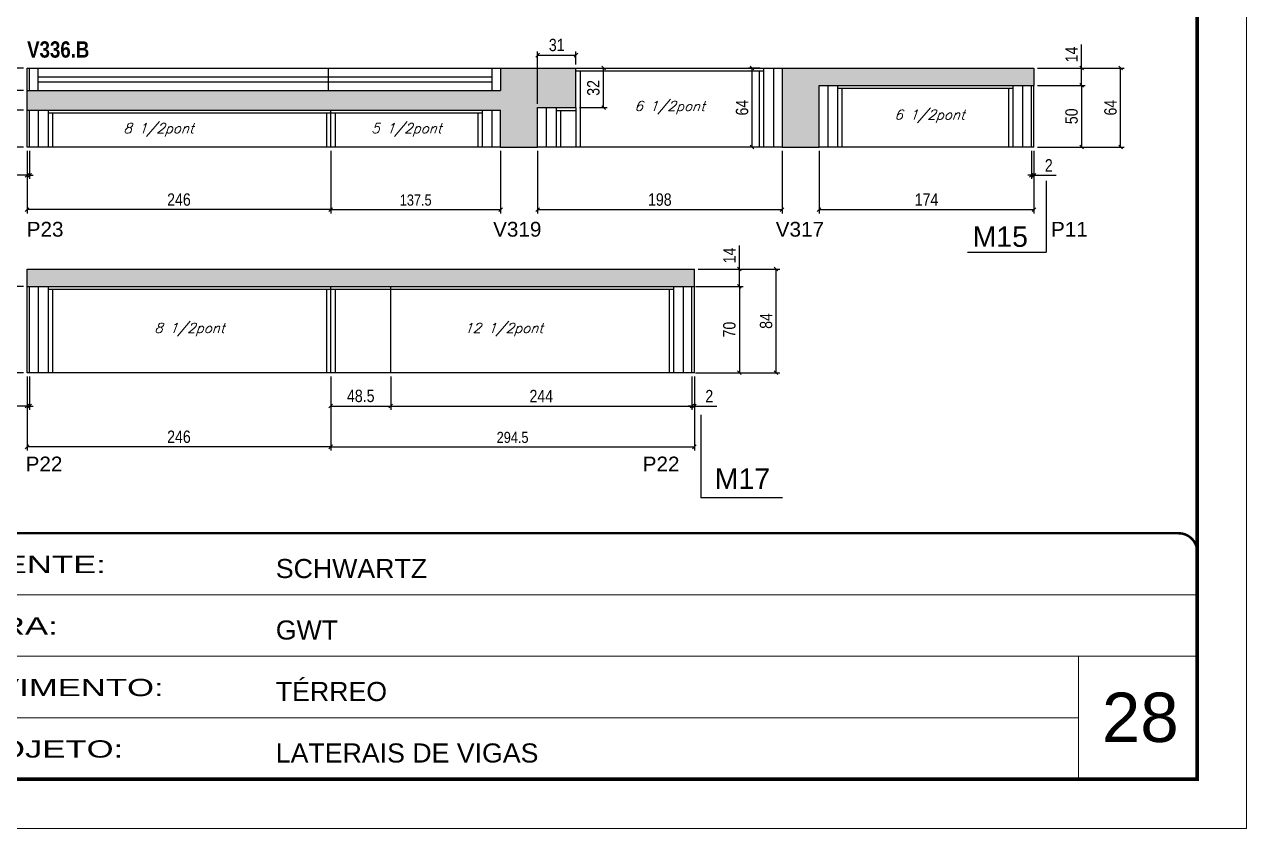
# Model space of a CAD drawing. Extents: x 2603 to 22413, y 1253 to 30260.
# Drawn here: x 18418 to 19408, y 21928 to 22579 of the extents above; entities that cross this region are included whole.
import ezdxf

# ---------------------------------------------------------------- set-up
doc = ezdxf.new("R2010")
doc.units = 0
doc.linetypes.add('CONTINUO', pattern=[0])
doc.linetypes.add('DASHED', pattern=[0.75, 0.5, -0.25])
for name, color, linetype in [('5', 5, 'Continuous'), ('COTA', 241, 'Continuous'), ('NOMENCLATURA', 7, 'Continuous'), ('Painéis', 200, 'Continuous'), ('SARR_2.2x7', 40, 'Continuous'), ('SARR_3.5x7', 81, 'Continuous'), ('texto', 7, 'Continuous')]:
    doc.layers.add(name, color=color, linetype=linetype)
for name, color, linetype, lineweight in [('CARIMBO', 255, 'Continuous', 9), ('Folhas', 255, 'Continuous', 9), ('SARRAFO DE PRESSAO', 251, 'DASHED', 9)]:
    doc.layers.add(name, color=color, linetype=linetype, lineweight=lineweight)
doc.styles.add('ARIAL', font='arial.ttf')
doc.styles.add('COTA TECNICA', font='techl___.ttf', dxfattribs={"height": 10})
doc.styles.add('COTA TECNICA-50', font='techl___.ttf', dxfattribs={"height": 9})
doc.styles.add('Romans', font='romans.shx')
doc.styles.get("Standard").update_dxf_attribs({"font": 'arial.ttf'})
doc.styles.add('TECNICA', font='techb___.ttf', dxfattribs={"height": 10})
doc.styles.add('Tecnologia', font='')
doc.styles.get('Tecnologia').set_extended_font_data('Forgotten Futurist')
doc.dimstyles.new('COTA PAINEL-50', dxfattribs={"dimtxt": 9, "dimasz": 3, "dimexe": 3, "dimexo": 3, "dimgap": 3, "dimtad": 1, "dimdec": 1, "dimzin": 12, "dimdsep": 46, "dimtxsty": 'COTA TECNICA-50', "dimblk1": 'OBLIQUE', "dimblk2": 'OBLIQUE', "dimsah": 1, "dimcen": 0.9, "dimclrd": 4, "dimclre": 4, "dimclrt": 240, "dimadec": 1, "dimazin": 3, "dimtfac": 1, "dimtdec": 1, "dimtmove": 0, "dimatfit": 3, "dimfxl": 1, "dimtolj": 1, "dimtzin": 12, "dimarcsym": 0})
doc.dimstyles.new('PAINEL', dxfattribs={"dimtxt": 10, "dimasz": 3, "dimexe": 3, "dimexo": 3, "dimgap": 3, "dimtad": 1, "dimdec": 1, "dimzin": 12, "dimdsep": 46, "dimtxsty": 'COTA TECNICA', "dimblk1": 'OBLIQUE', "dimblk2": 'OBLIQUE', "dimsah": 1, "dimcen": 0.9, "dimclrd": 4, "dimclre": 4, "dimclrt": 240, "dimadec": 1, "dimazin": 3, "dimtfac": 1, "dimtdec": 1, "dimtmove": 0, "dimatfit": 3, "dimfxl": 1, "dimtolj": 1, "dimtzin": 12, "dimarcsym": 0})
pattern_1 = [(50, (-115866.6203, -5350.1017), (5.46554007, -0.47817257), [0.5715, -6.2865]), (355, (-115866.62, -5350.1017), (-1.05730264, 5.73170536), [0.4572, -5.02921753]), (100.4514447, (-115866.165, -5350.1415), (4.40823741, 5.25353256), [0.48570026, -5.34270734]), (46.1842, (-115866.62, -5348.578), (8.13237123, -1.26126984), [0.85725, -9.42975]), (96.6355576, (-115865.9426, -5348.683), (7.122124, 7.42278374), [0.7285507, -8.01406824]), (351.184151, (-115866.62, -5348.578), (7.122124, 7.42278374), [0.685799, -7.54379196]), (21, (-115865.8583, -5348.9587), (4.54843174, -3.06795595), [0.5715, -6.2865]), (326, (-115865.858, -5348.9587), (1.85406085, 5.52563898), [0.4572, -5.0292]), (71.451445, (-115865.479, -5349.2143), (6.40249258, 2.45768307), [0.48570026, -5.34269813]), (37.5, (-115866.6203, -5350.1017), (0.092658098, 2.536651166), [0, -4.96824, 0, -5.1054, 0, -5.04825]), (7.5, (-115866.6203, -5350.1017), (2.004589875, 3.005417245), [0, -2.91084, 0, -4.85394, 0, -1.92405]), (327.5, (-115868.3195, -5350.1017), (4.067717855, -0.17186232), [0, -1.905, 0, -5.9436, 0, -7.8867]), (317.5, (-115869.0815, -5350.1017), (4.44387544, 0.76279473), [0, -2.4765, 0, -3.94716, 0, -5.6007])]

# ---------------------------------------------------------------- blocks, each defined once
blk = doc.blocks.new('9999999999')
at = {"color": 30, "linetype": 'CONTINUO'}
for p, q in [((98564.56, 34379.64), (99583.98, 34379.64)), ((98564.56, 34329.83), (99487.98, 34329.83)), ((99583.98, 34329.83), (99487.98, 34329.83)), ((99487.98, 34329.83), (99487.98, 34230.21)), ((98564.56, 34280.02), (99487.98, 34280.02))]:
    blk.add_line(p, q, dxfattribs=at)
at = {"color": 30, "linetype": 'CONTINUO', "const_width": 2}
blk.add_lwpolyline([(99583.98, 34230.21), (99583.98, 34414.45, 0.414214), (99568.98, 34429.45), (98228.98, 34429.45, 0.414214), (98213.98, 34414.45), (98213.98, 34245.21, 0.414214), (98228.98, 34230.21), (99583.98, 34230.21)], format="xyb", dxfattribs=at)
at = {"layer": 'Folhas'}
blk.add_lwpolyline([(98138.98, 34190.21), (99623.98, 34190.21), (99623.98, 35240.21), (98138.98, 35240.21)], close=True, dxfattribs=at)
at = {"layer": 'Folhas', "color": 30, "const_width": 3}
blk.add_lwpolyline([(98213.98, 34230.21), (99583.98, 34230.21), (99583.98, 35200.21), (98213.98, 35200.21)], close=True, dxfattribs=at)
at = {"color": 7, "linetype": 'Continuous', "ltscale": 5, "style": 'ARIAL'}
for s, height, p in [('SCHWARTZ', 15.483, (98837.68, 34393.13)), ('GWT', 15.483, (98837.68, 34343.32)), ('TÉRREO', 15.483, (98837.68, 34293.51)), ('LATERAIS DE VIGAS', 15.4829, (98837.68, 34243.7))]:
    blk.add_text(s, height=height, dxfattribs=at).set_placement(p)
at = {"layer": 'Folhas', "color": 7, "style": 'Tecnologia', "width": 1.5}
for s, p in [('CLIENTE:', (98573.65, 34397.17)), ('OBRA:', (98573.65, 34347.31)), ('PAVIMENTO:', (98573.65, 34297.5)), ('PROJETO:', (98573.65, 34247.69))]:
    blk.add_text(s, height=14, dxfattribs=at).set_placement(p)
blk = doc.blocks.new('_Oblique')
at = {"color": 0, "linetype": 'ByBlock', "lineweight": -2}
blk.add_line((-0.5, -0.5), (0.5, 0.5), dxfattribs=at)
blk = doc.blocks.new('*D94')
at = {"layer": 'COTA', "color": 4, "linetype": 'ByBlock', "lineweight": -2, "transparency": 16777216}
for p, q in [((18666.13, 22476.8), (18666.13, 22426.17)), ((18803.63, 22476.8), (18803.63, 22426.17)), ((18666.13, 22429.17), (18803.63, 22429.17))]:
    blk.add_line(p, q, dxfattribs=at)
at = {"layer": 'Defpoints', "color": 0, "linetype": 'ByBlock', "transparency": 16777216}
for p in [(18666.13, 22479.8), (18803.63, 22479.8), (18803.63, 22429.17)]:
    blk.add_point(p, dxfattribs=at)
at = {"layer": 'COTA', "color": 4, "linetype": 'ByBlock', "lineweight": -2, "transparency": 16777216, "xscale": 3, "yscale": 3, "zscale": 3, "rotation": 180}
blk.add_blockref('_Oblique', (18666.13, 22429.17), dxfattribs=at)
at = {"layer": 'COTA', "color": 4, "linetype": 'ByBlock', "lineweight": -2, "transparency": 16777216, "xscale": 3, "yscale": 3, "zscale": 3}
blk.add_blockref('_Oblique', (18803.63, 22429.17), dxfattribs=at)
at = {"layer": 'COTA', "color": 240, "linetype": 'ByBlock', "transparency": 16777216, "insert": (18734.88, 22436.87), "char_height": 9, "attachment_point": 5, "style": 'COTA TECNICA-50'}
blk.add_mtext('\\A1;137.5', dxfattribs=at)
blk = doc.blocks.new('*D850')
at = {"layer": 'COTA', "color": 4, "linetype": 'ByBlock', "lineweight": -2, "transparency": 16777216}
for p, q in [((18420.13, 22476.8), (18420.13, 22426.17)), ((18666.13, 22476.8), (18666.13, 22426.17)), ((18666.13, 22429.17), (18420.13, 22429.17))]:
    blk.add_line(p, q, dxfattribs=at)
at = {"layer": 'Defpoints', "color": 0, "linetype": 'ByBlock', "transparency": 16777216}
for p in [(18420.13, 22479.8), (18666.13, 22479.8), (18420.13, 22429.17)]:
    blk.add_point(p, dxfattribs=at)
at = {"layer": 'COTA', "color": 4, "linetype": 'ByBlock', "lineweight": -2, "transparency": 16777216, "xscale": 3, "yscale": 3, "zscale": 3, "rotation": 180}
blk.add_blockref('_Oblique', (18420.13, 22429.17), dxfattribs=at)
at = {"layer": 'COTA', "color": 4, "linetype": 'ByBlock', "lineweight": -2, "transparency": 16777216, "xscale": 3, "yscale": 3, "zscale": 3}
blk.add_blockref('_Oblique', (18666.13, 22429.17), dxfattribs=at)
at = {"layer": 'COTA', "color": 240, "linetype": 'ByBlock', "transparency": 16777216, "insert": (18543.13, 22437.28), "char_height": 10, "attachment_point": 5, "style": 'COTA TECNICA'}
blk.add_mtext('\\A1;246', dxfattribs=at)
blk = doc.blocks.new('*D851')
at = {"layer": 'COTA', "color": 4, "linetype": 'ByBlock', "lineweight": -2, "transparency": 16777216}
for p, q in [((18417.13, 22509.8), (18397.87, 22509.8)), ((18400.87, 22479.8), (18400.87, 22509.8)), ((18417.13, 22479.8), (18397.87, 22479.8))]:
    blk.add_line(p, q, dxfattribs=at)
at = {"layer": 'Defpoints', "color": 0, "linetype": 'ByBlock', "transparency": 16777216}
for p in [(18400.87, 22509.8), (18420.13, 22509.8), (18420.13, 22479.8)]:
    blk.add_point(p, dxfattribs=at)
at = {"layer": 'COTA', "color": 4, "linetype": 'ByBlock', "lineweight": -2, "transparency": 16777216, "xscale": 3, "yscale": 3, "zscale": 3}
for p, rotation in [((18400.87, 22509.8), 90), ((18400.87, 22479.8), 270)]:
    blk.add_blockref('_Oblique', p, dxfattribs=dict(at, rotation=rotation))
at = {"layer": 'COTA', "color": 240, "linetype": 'ByBlock', "transparency": 16777216, "insert": (18392.65, 22494.8), "char_height": 10, "attachment_point": 5, "rotation": 90, "style": 'COTA TECNICA'}
blk.add_mtext('\\A1;30', dxfattribs=at)
blk = doc.blocks.new('*D821')
at = {"layer": 'COTA', "color": 4, "linetype": 'ByBlock', "lineweight": -2, "transparency": 16777216}
for p, q in [((18833.63, 22476.8), (18833.63, 22426.17)), ((19031.63, 22476.8), (19031.63, 22426.17)), ((18833.63, 22429.17), (19031.63, 22429.17))]:
    blk.add_line(p, q, dxfattribs=at)
at = {"layer": 'Defpoints', "color": 0, "linetype": 'ByBlock', "transparency": 16777216}
for p in [(18833.63, 22479.8), (19031.63, 22479.8), (19031.63, 22429.17)]:
    blk.add_point(p, dxfattribs=at)
at = {"layer": 'COTA', "color": 4, "linetype": 'ByBlock', "lineweight": -2, "transparency": 16777216, "xscale": 3, "yscale": 3, "zscale": 3, "rotation": 180}
blk.add_blockref('_Oblique', (18833.63, 22429.17), dxfattribs=at)
at = {"layer": 'COTA', "color": 4, "linetype": 'ByBlock', "lineweight": -2, "transparency": 16777216, "xscale": 3, "yscale": 3, "zscale": 3}
blk.add_blockref('_Oblique', (19031.63, 22429.17), dxfattribs=at)
at = {"layer": 'COTA', "color": 240, "linetype": 'ByBlock', "transparency": 16777216, "insert": (18932.63, 22437.28), "char_height": 10, "attachment_point": 5, "style": 'COTA TECNICA'}
blk.add_mtext('\\A1;198', dxfattribs=at)
blk = doc.blocks.new('*D822')
at = {"layer": 'COTA', "color": 4, "linetype": 'ByBlock', "lineweight": -2, "transparency": 16777216}
for p, q in [((18833.63, 22514.8), (18833.63, 22557.3)), ((18833.63, 22554.3), (18864.63, 22554.3)), ((18864.63, 22546.8), (18864.63, 22557.3))]:
    blk.add_line(p, q, dxfattribs=at)
at = {"layer": 'Defpoints', "color": 0, "linetype": 'ByBlock', "transparency": 16777216}
for p in [(18864.63, 22554.3), (18864.63, 22543.8), (18833.63, 22511.8)]:
    blk.add_point(p, dxfattribs=at)
at = {"layer": 'COTA', "color": 4, "linetype": 'ByBlock', "lineweight": -2, "transparency": 16777216, "xscale": 3, "yscale": 3, "zscale": 3, "rotation": 180}
blk.add_blockref('_Oblique', (18833.63, 22554.3), dxfattribs=at)
at = {"layer": 'COTA', "color": 4, "linetype": 'ByBlock', "lineweight": -2, "transparency": 16777216, "xscale": 3, "yscale": 3, "zscale": 3}
blk.add_blockref('_Oblique', (18864.63, 22554.3), dxfattribs=at)
at = {"layer": 'COTA', "color": 240, "linetype": 'ByBlock', "transparency": 16777216, "insert": (18849.13, 22562.52), "char_height": 10, "attachment_point": 5, "style": 'COTA TECNICA'}
blk.add_mtext('\\A1;31', dxfattribs=at)
blk = doc.blocks.new('*D823')
at = {"layer": 'COTA', "color": 4, "linetype": 'ByBlock', "lineweight": -2, "transparency": 16777216}
for p, q in [((18867.63, 22543.8), (18890.03, 22543.8)), ((18887.03, 22511.8), (18887.03, 22543.8)), ((18867.63, 22511.8), (18890.03, 22511.8))]:
    blk.add_line(p, q, dxfattribs=at)
at = {"layer": 'Defpoints', "color": 0, "linetype": 'ByBlock', "transparency": 16777216}
for p in [(18864.63, 22543.8), (18887.03, 22543.8), (18864.63, 22511.8)]:
    blk.add_point(p, dxfattribs=at)
at = {"layer": 'COTA', "color": 4, "linetype": 'ByBlock', "lineweight": -2, "transparency": 16777216, "xscale": 3, "yscale": 3, "zscale": 3}
for p, rotation in [((18887.03, 22543.8), 90), ((18887.03, 22511.8), 270)]:
    blk.add_blockref('_Oblique', p, dxfattribs=dict(at, rotation=rotation))
at = {"layer": 'COTA', "color": 240, "linetype": 'ByBlock', "transparency": 16777216, "insert": (18878.81, 22527.8), "char_height": 10, "attachment_point": 5, "rotation": 90, "style": 'COTA TECNICA'}
blk.add_mtext('\\A1;32', dxfattribs=at)
blk = doc.blocks.new('*D824')
at = {"layer": 'COTA', "color": 4, "linetype": 'ByBlock', "lineweight": -2, "transparency": 16777216}
for p, q in [((18417.13, 22525.8), (18397.87, 22525.8)), ((18400.87, 22509.8), (18400.87, 22525.8)), ((18417.13, 22509.8), (18397.87, 22509.8))]:
    blk.add_line(p, q, dxfattribs=at)
at = {"layer": 'Defpoints', "color": 0, "linetype": 'ByBlock', "transparency": 16777216}
for p in [(18400.87, 22525.8), (18420.13, 22525.8), (18420.13, 22509.8)]:
    blk.add_point(p, dxfattribs=at)
at = {"layer": 'COTA', "color": 4, "linetype": 'ByBlock', "lineweight": -2, "transparency": 16777216, "xscale": 3, "yscale": 3, "zscale": 3}
for p, rotation in [((18400.87, 22525.8), 90), ((18400.87, 22509.8), 270)]:
    blk.add_blockref('_Oblique', p, dxfattribs=dict(at, rotation=rotation))
at = {"layer": 'COTA', "color": 240, "linetype": 'ByBlock', "transparency": 16777216, "insert": (18392.77, 22517.8), "char_height": 10, "attachment_point": 5, "rotation": 90, "style": 'COTA TECNICA'}
blk.add_mtext('\\A1;16', dxfattribs=at)
blk = doc.blocks.new('*D825')
at = {"layer": 'COTA', "color": 4, "linetype": 'ByBlock', "lineweight": -2, "transparency": 16777216}
for p, q in [((18417.13, 22543.8), (18397.87, 22543.8)), ((18400.87, 22525.8), (18400.87, 22543.8)), ((18417.13, 22525.8), (18397.87, 22525.8))]:
    blk.add_line(p, q, dxfattribs=at)
at = {"layer": 'Defpoints', "color": 0, "linetype": 'ByBlock', "transparency": 16777216}
for p in [(18400.87, 22543.8), (18420.13, 22543.8), (18420.13, 22525.8)]:
    blk.add_point(p, dxfattribs=at)
at = {"layer": 'COTA', "color": 4, "linetype": 'ByBlock', "lineweight": -2, "transparency": 16777216, "xscale": 3, "yscale": 3, "zscale": 3}
for p, rotation in [((18400.87, 22543.8), 90), ((18400.87, 22525.8), 270)]:
    blk.add_blockref('_Oblique', p, dxfattribs=dict(at, rotation=rotation))
at = {"layer": 'COTA', "color": 240, "linetype": 'ByBlock', "transparency": 16777216, "insert": (18392.77, 22534.8), "char_height": 10, "attachment_point": 5, "rotation": 90, "style": 'COTA TECNICA'}
blk.add_mtext('\\A1;18', dxfattribs=at)
blk = doc.blocks.new('*D826')
at = {"layer": 'COTA', "color": 4, "linetype": 'ByBlock', "lineweight": -2, "transparency": 16777216}
for p, q in [((18417.13, 22543.8), (18374.89, 22543.8)), ((18377.89, 22479.8), (18377.89, 22543.8)), ((18417.13, 22479.8), (18374.89, 22479.8))]:
    blk.add_line(p, q, dxfattribs=at)
at = {"layer": 'Defpoints', "color": 0, "linetype": 'ByBlock', "transparency": 16777216}
for p in [(18377.89, 22543.8), (18420.13, 22543.8), (18420.13, 22479.8)]:
    blk.add_point(p, dxfattribs=at)
at = {"layer": 'COTA', "color": 4, "linetype": 'ByBlock', "lineweight": -2, "transparency": 16777216, "xscale": 3, "yscale": 3, "zscale": 3}
for p, rotation in [((18377.89, 22543.8), 90), ((18377.89, 22479.8), 270)]:
    blk.add_blockref('_Oblique', p, dxfattribs=dict(at, rotation=rotation))
at = {"layer": 'COTA', "color": 240, "linetype": 'ByBlock', "transparency": 16777216, "insert": (18369.79, 22511.8), "char_height": 10, "attachment_point": 5, "rotation": 90, "style": 'COTA TECNICA'}
blk.add_mtext('\\A1;64', dxfattribs=at)
blk = doc.blocks.new('*D827')
at = {"layer": 'COTA', "color": 4, "linetype": 'ByBlock', "lineweight": -2, "transparency": 16777216}
for p, q in [((19061.63, 22476.8), (19061.63, 22426.17)), ((19235.63, 22476.8), (19235.63, 22426.17)), ((19061.63, 22429.17), (19235.63, 22429.17))]:
    blk.add_line(p, q, dxfattribs=at)
at = {"layer": 'Defpoints', "color": 0, "linetype": 'ByBlock', "transparency": 16777216}
for p in [(19061.63, 22479.8), (19235.63, 22479.8), (19235.63, 22429.17)]:
    blk.add_point(p, dxfattribs=at)
at = {"layer": 'COTA', "color": 4, "linetype": 'ByBlock', "lineweight": -2, "transparency": 16777216, "xscale": 3, "yscale": 3, "zscale": 3, "rotation": 180}
blk.add_blockref('_Oblique', (19061.63, 22429.17), dxfattribs=at)
at = {"layer": 'COTA', "color": 4, "linetype": 'ByBlock', "lineweight": -2, "transparency": 16777216, "xscale": 3, "yscale": 3, "zscale": 3}
blk.add_blockref('_Oblique', (19235.63, 22429.17), dxfattribs=at)
at = {"layer": 'COTA', "color": 240, "linetype": 'ByBlock', "transparency": 16777216, "insert": (19148.63, 22437.25), "char_height": 10, "attachment_point": 5, "style": 'COTA TECNICA'}
blk.add_mtext('\\A1;174', dxfattribs=at)
blk = doc.blocks.new('*D828')
at = {"layer": 'COTA', "color": 4, "linetype": 'ByBlock', "lineweight": -2, "transparency": 16777216}
for p, q in [((19233.63, 22476.8), (19233.63, 22454.04)), ((19235.63, 22476.8), (19235.63, 22454.04)), ((19233.63, 22457.04), (19230.63, 22457.04)), ((19233.63, 22457.04), (19235.63, 22457.04)), ((19235.63, 22457.04), (19253.74, 22457.04))]:
    blk.add_line(p, q, dxfattribs=at)
at = {"layer": 'Defpoints', "color": 0, "linetype": 'ByBlock', "transparency": 16777216}
for p in [(19233.63, 22479.8), (19235.63, 22479.8), (19235.63, 22457.04)]:
    blk.add_point(p, dxfattribs=at)
at = {"layer": 'COTA', "color": 4, "linetype": 'ByBlock', "lineweight": -2, "transparency": 16777216, "xscale": 3, "yscale": 3, "zscale": 3}
blk.add_blockref('_Oblique', (19233.63, 22457.04), dxfattribs=at)
at = {"layer": 'COTA', "color": 4, "linetype": 'ByBlock', "lineweight": -2, "transparency": 16777216, "xscale": 3, "yscale": 3, "zscale": 3, "rotation": 180}
blk.add_blockref('_Oblique', (19235.63, 22457.04), dxfattribs=at)
at = {"layer": 'COTA', "color": 240, "linetype": 'ByBlock', "transparency": 16777216, "insert": (19247.69, 22465.04), "char_height": 10, "attachment_point": 5, "style": 'COTA TECNICA'}
blk.add_mtext('\\A1;2', dxfattribs=at)
blk = doc.blocks.new('*D829')
at = {"layer": 'COTA', "color": 4, "linetype": 'ByBlock', "lineweight": -2, "transparency": 16777216}
for p, q in [((19238.63, 22529.8), (19277.27, 22529.8)), ((19274.27, 22529.8), (19274.27, 22479.8)), ((19238.63, 22479.8), (19277.27, 22479.8))]:
    blk.add_line(p, q, dxfattribs=at)
at = {"layer": 'Defpoints', "color": 0, "linetype": 'ByBlock', "transparency": 16777216}
for p in [(19235.63, 22529.8), (19235.63, 22479.8), (19274.27, 22479.8)]:
    blk.add_point(p, dxfattribs=at)
at = {"layer": 'COTA', "color": 4, "linetype": 'ByBlock', "lineweight": -2, "transparency": 16777216, "xscale": 3, "yscale": 3, "zscale": 3}
for p, rotation in [((19274.27, 22529.8), 90), ((19274.27, 22479.8), 270)]:
    blk.add_blockref('_Oblique', p, dxfattribs=dict(at, rotation=rotation))
at = {"layer": 'COTA', "color": 240, "linetype": 'ByBlock', "transparency": 16777216, "insert": (19266.16, 22504.8), "char_height": 10, "attachment_point": 5, "rotation": 90, "style": 'COTA TECNICA'}
blk.add_mtext('\\A1;50', dxfattribs=at)
blk = doc.blocks.new('*D830')
at = {"layer": 'COTA', "color": 4, "linetype": 'ByBlock', "lineweight": -2, "transparency": 16777216}
for p, q in [((19274.27, 22543.8), (19274.27, 22562.92)), ((19238.63, 22543.8), (19277.27, 22543.8)), ((19274.27, 22529.8), (19274.27, 22543.8)), ((19238.63, 22529.8), (19277.27, 22529.8))]:
    blk.add_line(p, q, dxfattribs=at)
at = {"layer": 'Defpoints', "color": 0, "linetype": 'ByBlock', "transparency": 16777216}
for p in [(19235.63, 22543.8), (19274.27, 22543.8), (19235.63, 22529.8)]:
    blk.add_point(p, dxfattribs=at)
at = {"layer": 'COTA', "color": 4, "linetype": 'ByBlock', "lineweight": -2, "transparency": 16777216, "xscale": 3, "yscale": 3, "zscale": 3}
for p, rotation in [((19274.27, 22543.8), 90), ((19274.27, 22529.8), 270)]:
    blk.add_blockref('_Oblique', p, dxfattribs=dict(at, rotation=rotation))
at = {"layer": 'COTA', "color": 240, "linetype": 'ByBlock', "transparency": 16777216, "insert": (19266.19, 22554.86), "char_height": 10, "attachment_point": 5, "rotation": 90, "style": 'COTA TECNICA'}
blk.add_mtext('\\A1;14', dxfattribs=at)
blk = doc.blocks.new('*D831')
at = {"layer": 'COTA', "color": 4, "linetype": 'ByBlock', "lineweight": -2, "transparency": 16777216}
for p, q in [((19238.63, 22543.8), (19308.8, 22543.8)), ((19305.8, 22479.8), (19305.8, 22543.8)), ((19238.63, 22479.8), (19308.8, 22479.8))]:
    blk.add_line(p, q, dxfattribs=at)
at = {"layer": 'Defpoints', "color": 0, "linetype": 'ByBlock', "transparency": 16777216}
for p in [(19235.63, 22543.8), (19305.8, 22543.8), (19235.63, 22479.8)]:
    blk.add_point(p, dxfattribs=at)
at = {"layer": 'COTA', "color": 4, "linetype": 'ByBlock', "lineweight": -2, "transparency": 16777216, "xscale": 3, "yscale": 3, "zscale": 3}
for p, rotation in [((19305.8, 22543.8), 90), ((19305.8, 22479.8), 270)]:
    blk.add_blockref('_Oblique', p, dxfattribs=dict(at, rotation=rotation))
at = {"layer": 'COTA', "color": 240, "linetype": 'ByBlock', "transparency": 16777216, "insert": (19297.7, 22511.8), "char_height": 10, "attachment_point": 5, "rotation": 90, "style": 'COTA TECNICA'}
blk.add_mtext('\\A1;64', dxfattribs=at)
blk = doc.blocks.new('*D832')
at = {"layer": 'COTA', "color": 4, "linetype": 'ByBlock', "lineweight": -2, "transparency": 16777216}
for p, q in [((19013.63, 22543.8), (19004.4, 22543.8)), ((19007.4, 22479.8), (19007.4, 22543.8)), ((19013.63, 22479.8), (19004.4, 22479.8))]:
    blk.add_line(p, q, dxfattribs=at)
at = {"layer": 'Defpoints', "color": 0, "linetype": 'ByBlock', "transparency": 16777216}
for p in [(19007.4, 22543.8), (19016.63, 22543.8), (19016.63, 22479.8)]:
    blk.add_point(p, dxfattribs=at)
at = {"layer": 'COTA', "color": 4, "linetype": 'ByBlock', "lineweight": -2, "transparency": 16777216, "xscale": 3, "yscale": 3, "zscale": 3}
for p, rotation in [((19007.4, 22543.8), 90), ((19007.4, 22479.8), 270)]:
    blk.add_blockref('_Oblique', p, dxfattribs=dict(at, rotation=rotation))
at = {"layer": 'COTA', "color": 240, "linetype": 'ByBlock', "transparency": 16777216, "insert": (18999.29, 22511.8), "char_height": 10, "attachment_point": 5, "rotation": 90, "style": 'COTA TECNICA'}
blk.add_mtext('\\A1;64', dxfattribs=at)
blk = doc.blocks.new('*D91')
at = {"layer": 'COTA', "color": 4, "linetype": 'ByBlock', "lineweight": -2, "transparency": 16777216}
for p, q in [((18666.13, 22293.98), (18666.13, 22233.98)), ((18960.63, 22293.98), (18960.63, 22233.98)), ((18666.13, 22236.98), (18960.63, 22236.98))]:
    blk.add_line(p, q, dxfattribs=at)
at = {"layer": 'Defpoints', "color": 0, "linetype": 'ByBlock', "transparency": 16777216}
for p in [(18666.13, 22296.98), (18960.63, 22296.98), (18960.63, 22236.98)]:
    blk.add_point(p, dxfattribs=at)
at = {"layer": 'COTA', "color": 4, "linetype": 'ByBlock', "lineweight": -2, "transparency": 16777216, "xscale": 3, "yscale": 3, "zscale": 3, "rotation": 180}
blk.add_blockref('_Oblique', (18666.13, 22236.98), dxfattribs=at)
at = {"layer": 'COTA', "color": 4, "linetype": 'ByBlock', "lineweight": -2, "transparency": 16777216, "xscale": 3, "yscale": 3, "zscale": 3}
blk.add_blockref('_Oblique', (18960.63, 22236.98), dxfattribs=at)
at = {"layer": 'COTA', "color": 240, "linetype": 'ByBlock', "transparency": 16777216, "insert": (18813.38, 22244.6), "char_height": 9, "attachment_point": 5, "style": 'COTA TECNICA-50'}
blk.add_mtext('\\A1;294.5', dxfattribs=at)
blk = doc.blocks.new('*D833')
at = {"layer": 'COTA', "color": 4, "linetype": 'ByBlock', "lineweight": -2, "transparency": 16777216}
for p, q in [((18420.13, 22293.98), (18420.13, 22233.98)), ((18666.13, 22293.98), (18666.13, 22233.98)), ((18666.13, 22236.98), (18420.13, 22236.98))]:
    blk.add_line(p, q, dxfattribs=at)
at = {"layer": 'Defpoints', "color": 0, "linetype": 'ByBlock', "transparency": 16777216}
for p in [(18420.13, 22296.98), (18666.13, 22296.98), (18420.13, 22236.98)]:
    blk.add_point(p, dxfattribs=at)
at = {"layer": 'COTA', "color": 4, "linetype": 'ByBlock', "lineweight": -2, "transparency": 16777216, "xscale": 3, "yscale": 3, "zscale": 3, "rotation": 180}
blk.add_blockref('_Oblique', (18420.13, 22236.98), dxfattribs=at)
at = {"layer": 'COTA', "color": 4, "linetype": 'ByBlock', "lineweight": -2, "transparency": 16777216, "xscale": 3, "yscale": 3, "zscale": 3}
blk.add_blockref('_Oblique', (18666.13, 22236.98), dxfattribs=at)
at = {"layer": 'COTA', "color": 240, "linetype": 'ByBlock', "transparency": 16777216, "insert": (18543.13, 22245.08), "char_height": 10, "attachment_point": 5, "style": 'COTA TECNICA'}
blk.add_mtext('\\A1;246', dxfattribs=at)
blk = doc.blocks.new('*D834')
at = {"layer": 'COTA', "color": 4, "linetype": 'ByBlock', "lineweight": -2, "transparency": 16777216}
for p, q in [((18666.13, 22293.98), (18666.13, 22267.06)), ((18714.63, 22293.98), (18714.63, 22267.06)), ((18666.13, 22270.06), (18714.63, 22270.06))]:
    blk.add_line(p, q, dxfattribs=at)
at = {"layer": 'Defpoints', "color": 0, "linetype": 'ByBlock', "transparency": 16777216}
for p in [(18666.13, 22296.98), (18714.63, 22296.98), (18714.63, 22270.06)]:
    blk.add_point(p, dxfattribs=at)
at = {"layer": 'COTA', "color": 4, "linetype": 'ByBlock', "lineweight": -2, "transparency": 16777216, "xscale": 3, "yscale": 3, "zscale": 3, "rotation": 180}
blk.add_blockref('_Oblique', (18666.13, 22270.06), dxfattribs=at)
at = {"layer": 'COTA', "color": 4, "linetype": 'ByBlock', "lineweight": -2, "transparency": 16777216, "xscale": 3, "yscale": 3, "zscale": 3}
blk.add_blockref('_Oblique', (18714.63, 22270.06), dxfattribs=at)
at = {"layer": 'COTA', "color": 240, "linetype": 'ByBlock', "transparency": 16777216, "insert": (18690.38, 22278.19), "char_height": 10, "attachment_point": 5, "style": 'COTA TECNICA'}
blk.add_mtext('\\A1;48.5', dxfattribs=at)
blk = doc.blocks.new('*D835')
at = {"layer": 'COTA', "color": 4, "linetype": 'ByBlock', "lineweight": -2, "transparency": 16777216}
for p, q in [((18714.63, 22293.98), (18714.63, 22267.06)), ((18958.63, 22293.98), (18958.63, 22267.06)), ((18714.63, 22270.06), (18958.63, 22270.06))]:
    blk.add_line(p, q, dxfattribs=at)
at = {"layer": 'Defpoints', "color": 0, "linetype": 'ByBlock', "transparency": 16777216}
for p in [(18714.63, 22296.98), (18958.63, 22296.98), (18958.63, 22270.06)]:
    blk.add_point(p, dxfattribs=at)
at = {"layer": 'COTA', "color": 4, "linetype": 'ByBlock', "lineweight": -2, "transparency": 16777216, "xscale": 3, "yscale": 3, "zscale": 3, "rotation": 180}
blk.add_blockref('_Oblique', (18714.63, 22270.06), dxfattribs=at)
at = {"layer": 'COTA', "color": 4, "linetype": 'ByBlock', "lineweight": -2, "transparency": 16777216, "xscale": 3, "yscale": 3, "zscale": 3}
blk.add_blockref('_Oblique', (18958.63, 22270.06), dxfattribs=at)
at = {"layer": 'COTA', "color": 240, "linetype": 'ByBlock', "transparency": 16777216, "insert": (18836.63, 22278.13), "char_height": 10, "attachment_point": 5, "style": 'COTA TECNICA'}
blk.add_mtext('\\A1;244', dxfattribs=at)
blk = doc.blocks.new('*D836')
at = {"layer": 'COTA', "color": 4, "linetype": 'ByBlock', "lineweight": -2, "transparency": 16777216}
for p, q in [((18420.13, 22293.98), (18420.13, 22267.06)), ((18422.13, 22293.98), (18422.13, 22267.06)), ((18420.13, 22270.06), (18402.02, 22270.06)), ((18422.13, 22270.06), (18420.13, 22270.06)), ((18422.13, 22270.06), (18425.13, 22270.06))]:
    blk.add_line(p, q, dxfattribs=at)
at = {"layer": 'Defpoints', "color": 0, "linetype": 'ByBlock', "transparency": 16777216}
for p in [(18420.13, 22296.98), (18422.13, 22296.98), (18420.13, 22270.06)]:
    blk.add_point(p, dxfattribs=at)
at = {"layer": 'COTA', "color": 4, "linetype": 'ByBlock', "lineweight": -2, "transparency": 16777216, "xscale": 3, "yscale": 3, "zscale": 3}
blk.add_blockref('_Oblique', (18420.13, 22270.06), dxfattribs=at)
at = {"layer": 'COTA', "color": 4, "linetype": 'ByBlock', "lineweight": -2, "transparency": 16777216, "xscale": 3, "yscale": 3, "zscale": 3, "rotation": 180}
blk.add_blockref('_Oblique', (18422.13, 22270.06), dxfattribs=at)
at = {"layer": 'COTA', "color": 240, "linetype": 'ByBlock', "transparency": 16777216, "insert": (18408.07, 22278.06), "char_height": 10, "attachment_point": 5, "style": 'COTA TECNICA'}
blk.add_mtext('\\A1;2', dxfattribs=at)
blk = doc.blocks.new('*D92')
at = {"layer": 'COTA', "color": 4, "linetype": 'ByBlock', "lineweight": -2, "transparency": 16777216}
for p, q in [((18958.63, 22293.98), (18958.63, 22267.06)), ((18960.63, 22293.98), (18960.63, 22267.06)), ((18958.63, 22270.06), (18955.63, 22270.06)), ((18958.63, 22270.06), (18960.63, 22270.06)), ((18960.63, 22270.06), (18978.74, 22270.06))]:
    blk.add_line(p, q, dxfattribs=at)
at = {"layer": 'Defpoints', "color": 0, "linetype": 'ByBlock', "transparency": 16777216}
for p in [(18958.63, 22296.98), (18960.63, 22296.98), (18960.63, 22270.06)]:
    blk.add_point(p, dxfattribs=at)
at = {"layer": 'COTA', "color": 4, "linetype": 'ByBlock', "lineweight": -2, "transparency": 16777216, "xscale": 3, "yscale": 3, "zscale": 3}
blk.add_blockref('_Oblique', (18958.63, 22270.06), dxfattribs=at)
at = {"layer": 'COTA', "color": 4, "linetype": 'ByBlock', "lineweight": -2, "transparency": 16777216, "xscale": 3, "yscale": 3, "zscale": 3, "rotation": 180}
blk.add_blockref('_Oblique', (18960.63, 22270.06), dxfattribs=at)
at = {"layer": 'COTA', "color": 240, "linetype": 'ByBlock', "transparency": 16777216, "insert": (18972.69, 22278.06), "char_height": 10, "attachment_point": 5, "style": 'COTA TECNICA'}
blk.add_mtext('\\A1;2', dxfattribs=at)
blk = doc.blocks.new('*D862')
at = {"layer": 'COTA', "color": 4, "linetype": 'ByBlock', "lineweight": -2, "transparency": 16777216}
for p, q in [((18417.13, 22366.98), (18406.38, 22366.98)), ((18409.38, 22296.98), (18409.38, 22366.98)), ((18417.13, 22296.98), (18406.38, 22296.98))]:
    blk.add_line(p, q, dxfattribs=at)
at = {"layer": 'Defpoints', "color": 0, "linetype": 'ByBlock', "transparency": 16777216}
for p in [(18409.38, 22366.98), (18420.13, 22366.98), (18420.13, 22296.98)]:
    blk.add_point(p, dxfattribs=at)
at = {"layer": 'COTA', "color": 4, "linetype": 'ByBlock', "lineweight": -2, "transparency": 16777216, "xscale": 3, "yscale": 3, "zscale": 3}
for p, rotation in [((18409.38, 22366.98), 90), ((18409.38, 22296.98), 270)]:
    blk.add_blockref('_Oblique', p, dxfattribs=dict(at, rotation=rotation))
at = {"layer": 'COTA', "color": 240, "linetype": 'ByBlock', "transparency": 16777216, "insert": (18401.28, 22331.98), "char_height": 10, "attachment_point": 5, "rotation": 90, "style": 'COTA TECNICA'}
blk.add_mtext('\\A1;70', dxfattribs=at)
blk = doc.blocks.new('*D863')
at = {"layer": 'COTA', "color": 4, "linetype": 'ByBlock', "lineweight": -2, "transparency": 16777216}
for p, q in [((18961.63, 22366.98), (19000.1, 22366.98)), ((18997.1, 22366.98), (18997.1, 22296.98)), ((18961.63, 22296.98), (19000.1, 22296.98))]:
    blk.add_line(p, q, dxfattribs=at)
at = {"layer": 'Defpoints', "color": 0, "linetype": 'ByBlock', "transparency": 16777216}
for p in [(18958.63, 22366.98), (18958.63, 22296.98), (18997.1, 22296.98)]:
    blk.add_point(p, dxfattribs=at)
at = {"layer": 'COTA', "color": 4, "linetype": 'ByBlock', "lineweight": -2, "transparency": 16777216, "xscale": 3, "yscale": 3, "zscale": 3}
for p, rotation in [((18997.1, 22366.98), 90), ((18997.1, 22296.98), 270)]:
    blk.add_blockref('_Oblique', p, dxfattribs=dict(at, rotation=rotation))
at = {"layer": 'COTA', "color": 240, "linetype": 'ByBlock', "transparency": 16777216, "insert": (18988.99, 22331.98), "char_height": 10, "attachment_point": 5, "rotation": 90, "style": 'COTA TECNICA'}
blk.add_mtext('\\A1;70', dxfattribs=at)
blk = doc.blocks.new('*D864')
at = {"layer": 'COTA', "color": 4, "linetype": 'ByBlock', "lineweight": -2, "transparency": 16777216}
for p, q in [((18997.1, 22380.98), (18997.1, 22400.1)), ((18963.63, 22380.98), (19000.1, 22380.98)), ((18997.1, 22366.98), (18997.1, 22380.98)), ((18963.63, 22366.98), (19000.1, 22366.98))]:
    blk.add_line(p, q, dxfattribs=at)
at = {"layer": 'Defpoints', "color": 0, "linetype": 'ByBlock', "transparency": 16777216}
for p in [(18960.63, 22380.98), (18997.1, 22380.98), (18960.63, 22366.98)]:
    blk.add_point(p, dxfattribs=at)
at = {"layer": 'COTA', "color": 4, "linetype": 'ByBlock', "lineweight": -2, "transparency": 16777216, "xscale": 3, "yscale": 3, "zscale": 3}
for p, rotation in [((18997.1, 22380.98), 90), ((18997.1, 22366.98), 270)]:
    blk.add_blockref('_Oblique', p, dxfattribs=dict(at, rotation=rotation))
at = {"layer": 'COTA', "color": 240, "linetype": 'ByBlock', "transparency": 16777216, "insert": (18989.02, 22392.04), "char_height": 10, "attachment_point": 5, "rotation": 90, "style": 'COTA TECNICA'}
blk.add_mtext('\\A1;14', dxfattribs=at)
blk = doc.blocks.new('*D865')
at = {"layer": 'COTA', "color": 4, "linetype": 'ByBlock', "lineweight": -2, "transparency": 16777216}
for p, q in [((18963.63, 22380.98), (19029.84, 22380.98)), ((19026.84, 22296.98), (19026.84, 22380.98)), ((18963.63, 22296.98), (19029.84, 22296.98))]:
    blk.add_line(p, q, dxfattribs=at)
at = {"layer": 'Defpoints', "color": 0, "linetype": 'ByBlock', "transparency": 16777216}
for p in [(18960.63, 22380.98), (19026.84, 22380.98), (18960.63, 22296.98)]:
    blk.add_point(p, dxfattribs=at)
at = {"layer": 'COTA', "color": 4, "linetype": 'ByBlock', "lineweight": -2, "transparency": 16777216, "xscale": 3, "yscale": 3, "zscale": 3}
for p, rotation in [((19026.84, 22380.98), 90), ((19026.84, 22296.98), 270)]:
    blk.add_blockref('_Oblique', p, dxfattribs=dict(at, rotation=rotation))
at = {"layer": 'COTA', "color": 240, "linetype": 'ByBlock', "transparency": 16777216, "insert": (19018.75, 22338.98), "char_height": 10, "attachment_point": 5, "rotation": 90, "style": 'COTA TECNICA'}
blk.add_mtext('\\A1;84', dxfattribs=at)
blk = doc.blocks.new('*D866')
at = {"layer": 'COTA', "color": 4, "linetype": 'ByBlock', "lineweight": -2, "transparency": 16777216}
for p, q in [((18420.13, 22476.8), (18420.13, 22454.04)), ((18422.13, 22476.8), (18422.13, 22454.04)), ((18420.13, 22457.04), (18402.02, 22457.04)), ((18422.13, 22457.04), (18420.13, 22457.04)), ((18422.13, 22457.04), (18425.13, 22457.04))]:
    blk.add_line(p, q, dxfattribs=at)
at = {"layer": 'Defpoints', "color": 0, "linetype": 'ByBlock', "transparency": 16777216}
for p in [(18420.13, 22479.8), (18422.13, 22479.8), (18420.13, 22457.04)]:
    blk.add_point(p, dxfattribs=at)
at = {"layer": 'COTA', "color": 4, "linetype": 'ByBlock', "lineweight": -2, "transparency": 16777216, "xscale": 3, "yscale": 3, "zscale": 3}
blk.add_blockref('_Oblique', (18420.13, 22457.04), dxfattribs=at)
at = {"layer": 'COTA', "color": 4, "linetype": 'ByBlock', "lineweight": -2, "transparency": 16777216, "xscale": 3, "yscale": 3, "zscale": 3, "rotation": 180}
blk.add_blockref('_Oblique', (18422.13, 22457.04), dxfattribs=at)
at = {"layer": 'COTA', "color": 240, "linetype": 'ByBlock', "transparency": 16777216, "insert": (18408.07, 22465.04), "char_height": 10, "attachment_point": 5, "style": 'COTA TECNICA'}
blk.add_mtext('\\A1;2', dxfattribs=at)

msp = doc.modelspace()

# ---------------------------------------------------------------- hatches: boundary and pattern name
at = {"layer": 'COTA', "linetype": 'ByBlock'}
h = msp.add_hatch(dxfattribs=at)
h.set_pattern_fill('AR-CONC', color=256, scale=0.03)
h.set_pattern_definition(pattern_1)
h.paths.add_polyline_path([(18833.63, 22511.8), (18864.63, 22511.8), (18864.63, 22543.8), (18803.63, 22543.8), (18803.63, 22525.8), (18420.13, 22525.8), (18420.13, 22509.8), (18803.63, 22509.8), (18803.63, 22479.8), (18833.63, 22479.8)])
h = msp.add_hatch(dxfattribs=at)
h.set_pattern_fill('AR-CONC', color=256, scale=0.03)
h.set_pattern_definition(pattern_1)
h.paths.add_polyline_path([(19061.63, 22529.8), (19235.63, 22529.8), (19235.63, 22543.8), (19031.63, 22543.8), (19031.63, 22479.8), (19061.63, 22479.8)])
h = msp.add_hatch(dxfattribs=at)
h.set_pattern_fill('AR-CONC', color=256, scale=0.03)
h.set_pattern_definition([(50, (-115866.6203, -5363.2954), (5.46554007, -0.47817257), [0.5715, -6.2865]), (355, (-115866.62, -5363.2954), (-1.05730264, 5.73170536), [0.4572, -5.02921753]), (100.4514447, (-115866.165, -5363.335), (4.40823741, 5.25353256), [0.48570026, -5.34270734]), (46.1842, (-115866.62, -5361.7714), (8.13237123, -1.26126984), [0.85725, -9.42975]), (96.6355576, (-115865.9426, -5361.8765), (7.122124, 7.42278374), [0.7285507, -8.01406824]), (351.184151, (-115866.62, -5361.771), (7.122124, 7.42278374), [0.685799, -7.54379196]), (21, (-115865.8583, -5362.1524), (4.54843174, -3.06795595), [0.5715, -6.2865]), (326, (-115865.858, -5362.1524), (1.85406085, 5.52563898), [0.4572, -5.0292]), (71.451445, (-115865.479, -5362.408), (6.40249258, 2.45768307), [0.48570026, -5.34269813]), (37.5, (-115866.6203, -5363.2954), (0.092658098, 2.536651166), [0, -4.96824, 0, -5.1054, 0, -5.04825]), (7.5, (-115866.6203, -5363.2954), (2.004589875, 3.005417245), [0, -2.91084, 0, -4.85394, 0, -1.92405]), (327.5, (-115868.3195, -5363.2954), (4.067717855, -0.17186232), [0, -1.905, 0, -5.9436, 0, -7.8867]), (317.5, (-115869.0815, -5363.2954), (4.44387544, 0.76279473), [0, -2.4765, 0, -3.94716, 0, -5.6007])])
h.paths.add_polyline_path([(18420.13, 22380.98), (18420.13, 22366.98), (18960.63, 22366.98), (18960.63, 22380.98)])

# ---------------------------------------------------------------- linework, layer by layer
for p, q in [((18803.63, 22543.8), (18864.63, 22543.8)), ((19031.63, 22543.8), (19235.63, 22543.8)), ((19235.63, 22543.8), (19235.63, 22529.8)), ((18420.13, 22509.8), (18420.13, 22525.8)), ((18864.63, 22511.8), (18864.63, 22479.8)), ((18803.63, 22479.8), (18833.63, 22479.8)), ((19031.63, 22479.8), (19061.63, 22479.8)), ((18420.13, 22366.98), (18420.13, 22380.98)), ((18420.13, 22380.98), (18960.63, 22380.98)), ((18960.63, 22366.98), (18960.63, 22380.98))]:
    msp.add_line(p, q, dxfattribs=at)
at = {"layer": 'NOMENCLATURA', "linetype": 'Continuous'}
for p, q in [((19245.55, 22452.58), (19245.55, 22394.6)), ((19181.85, 22394.6), (19245.55, 22394.6)), ((18965.98, 22262.83), (18965.98, 22195.76)), ((19031.99, 22195.76), (18965.98, 22195.76))]:
    msp.add_line(p, q, dxfattribs=at)
at = {"layer": 'Painéis', "linetype": 'Continuous'}
for p, q in [((18420.13, 22525.8), (18420.13, 22543.8)), ((18420.13, 22543.8), (18803.63, 22543.8)), ((18422.13, 22525.8), (18422.13, 22543.8)), ((18664.13, 22525.8), (18664.13, 22543.8)), ((18803.63, 22543.8), (18803.63, 22525.8)), ((18864.63, 22543.8), (19031.63, 22543.8)), ((18864.63, 22511.8), (18864.63, 22543.8)), ((19031.63, 22543.8), (19031.63, 22479.8)), ((18420.13, 22525.8), (18803.63, 22525.8)), ((19061.63, 22529.8), (19235.63, 22529.8)), ((19061.63, 22479.8), (19061.63, 22529.8)), ((19233.63, 22479.8), (19233.63, 22529.8)), ((19235.63, 22479.8), (19235.63, 22529.8)), ((18833.63, 22479.8), (18833.63, 22511.8)), ((18833.63, 22511.8), (18864.63, 22511.8)), ((18420.13, 22479.8), (18420.13, 22509.8)), ((18420.13, 22509.8), (18803.63, 22509.8)), ((18422.13, 22479.8), (18422.13, 22509.8)), ((18666.13, 22479.8), (18666.13, 22509.8)), ((18803.63, 22479.8), (18803.63, 22509.8)), ((18803.63, 22479.8), (18420.13, 22479.8)), ((19031.63, 22479.8), (18833.63, 22479.8)), ((19235.63, 22479.8), (19061.63, 22479.8)), ((18420.13, 22296.98), (18420.13, 22366.98)), ((18420.13, 22366.98), (18960.63, 22366.98)), ((18422.13, 22296.98), (18422.13, 22366.98)), ((18666.13, 22296.98), (18666.13, 22366.98)), ((18714.63, 22296.98), (18714.63, 22366.98)), ((18958.63, 22296.98), (18958.63, 22366.98)), ((18960.63, 22296.98), (18960.63, 22366.98)), ((18960.63, 22296.98), (18420.13, 22296.98))]:
    msp.add_line(p, q, dxfattribs=at)
at = {"layer": 'SARR_2.2x7', "linetype": 'Continuous'}
for p, q in [((18429.13, 22525.8), (18429.13, 22543.8)), ((18796.63, 22543.8), (18796.63, 22525.8)), ((18864.63, 22541.6), (19016.63, 22541.6)), ((19024.63, 22543.8), (19024.63, 22479.8)), ((18429.13, 22536.8), (18664.13, 22536.8)), ((18429.13, 22532.8), (18664.13, 22532.8)), ((18664.13, 22536.8), (18796.63, 22536.8)), ((18664.13, 22532.8), (18796.63, 22532.8)), ((19068.63, 22529.8), (19068.63, 22479.8)), ((19076.63, 22527.6), (19218.63, 22527.6)), ((19226.63, 22479.8), (19226.63, 22529.8)), ((18840.63, 22511.8), (18840.63, 22479.8)), ((18429.13, 22509.8), (18429.13, 22479.8)), ((18437.13, 22507.6), (18666.13, 22507.6)), ((18666.13, 22507.6), (18788.63, 22507.6)), ((18796.63, 22509.8), (18796.63, 22479.8)), ((18848.63, 22509.6), (18864.63, 22509.6)), ((18429.13, 22366.98), (18429.13, 22296.98)), ((18437.13, 22364.78), (18666.13, 22364.78)), ((18666.13, 22364.78), (18943.63, 22364.78)), ((18951.63, 22366.98), (18951.63, 22296.98))]:
    msp.add_line(p, q, dxfattribs=at)
at = {"layer": 'SARR_3.5x7'}
for p, q in [((18868.13, 22541.6), (18868.13, 22479.8)), ((19013.13, 22541.6), (19013.13, 22479.8)), ((19016.63, 22543.8), (19016.63, 22479.8)), ((19076.63, 22529.8), (19076.63, 22479.8)), ((19080.13, 22527.6), (19080.13, 22479.8)), ((19215.13, 22527.6), (19215.13, 22479.8)), ((19218.63, 22529.8), (19218.63, 22479.8)), ((18848.63, 22511.8), (18848.63, 22479.8)), ((18437.13, 22509.8), (18437.13, 22479.8)), ((18440.63, 22507.6), (18440.63, 22479.8)), ((18662.63, 22507.6), (18662.63, 22479.8)), ((18669.63, 22507.6), (18669.63, 22479.8)), ((18785.13, 22507.6), (18785.13, 22479.8)), ((18788.63, 22509.8), (18788.63, 22479.8)), ((18852.13, 22509.6), (18852.13, 22479.8)), ((18437.13, 22366.98), (18437.13, 22296.98)), ((18440.63, 22364.78), (18440.63, 22296.98)), ((18662.63, 22364.78), (18662.63, 22296.98)), ((18669.63, 22364.78), (18669.63, 22296.98)), ((18940.13, 22364.78), (18940.13, 22296.98)), ((18943.63, 22366.98), (18943.63, 22296.98))]:
    msp.add_line(p, q, dxfattribs=at)

# ---------------------------------------------------------------- block references
at = {"layer": 'SARRAFO DE PRESSAO', "color": 6, "linetype": 'ByBlock'}
msp.add_blockref('9999999999', (-80216.1, -12262.48), dxfattribs=at)

# ---------------------------------------------------------------- texts
at = {"layer": '5', "linetype": 'Continuous'}
for s, rotation, p in [('P23', 359.99996, (18419.8, 22407.28)), ('V319', 359.99996, (18797.59, 22407.28)), ('V317', 359.99996, (19026.5, 22407.28)), ('P11', 359.99996, (19249.48, 22407.28)), ('P22', 0.00004, (18418.9, 22217.08)), ('P22', 0.00004, (18918.74, 22217.08))]:
    msp.add_text(s, height=12, rotation=rotation, dxfattribs=at).set_placement(p)
at = {"layer": 'CARIMBO', "style": 'ARIAL'}
msp.add_text('28', height=40, dxfattribs=at).set_placement((19290.74, 21997.87))
at = {"layer": 'NOMENCLATURA', "style": 'TECNICA'}
msp.add_text('V336.B', height=13.2, dxfattribs=at).set_placement((18420.13, 22552.32))
at = {"layer": 'NOMENCLATURA', "linetype": 'Continuous'}
for s, p in [('M15', (19185.98, 22399.03)), ('M17', (18977.14, 22202.96))]:
    msp.add_text(s, height=16.5, dxfattribs=at).set_placement(p)
at = {"layer": 'texto', "color": 2, "char_height": 8, "attachment_point": 5, "style": 'Romans'}
for s, insert in [('{\\Q19;\\C256;6 1/2pont}', (18940.63, 22511.8)), ('{\\Q19;\\C256;6 1/2pont}', (19151.13, 22504.8)), ('{\\Q19;\\C256;8 1/2pont}', (18526.63, 22493.8)), ('{\\Q19;\\C256;5 1/2pont}', (18727.38, 22493.8)), ('{\\Q19;\\C256;8 1/2pont}', (18551.63, 22331.98)), ('{\\Q19;\\C256;12 1/2pont}', (18806.13, 22331.98))]:
    msp.add_mtext(s, dxfattribs=dict(at, insert=insert))

# ---------------------------------------------------------------- dimensions: what is measured, and where the dimension line sits
at = {"layer": 'COTA', "linetype": 'ByBlock'}
for base, p1, p2, picture, middle in [((18864.63, 22554.3), (18833.63, 22511.8), (18864.63, 22543.8), '*D822', (18849.13, 22562.52)), ((18420.13, 22457.04), (18422.13, 22479.8), (18420.13, 22479.8), '*D866', (18408.07, 22465.04)), ((19031.63, 22429.17), (18833.63, 22479.8), (19031.63, 22479.8), '*D821', (18932.63, 22437.28)), ((19235.63, 22457.04), (19233.63, 22479.8), (19235.63, 22479.8), '*D828', (19247.69, 22465.04)), ((18420.13, 22270.06), (18422.13, 22296.98), (18420.13, 22296.98), '*D836', (18408.07, 22278.06)), ((18714.63, 22270.06), (18666.13, 22296.98), (18714.63, 22296.98), '*D834', (18690.38, 22278.19))]:
    dim = msp.add_linear_dim(base=base, p1=p1, p2=p2, dimstyle='PAINEL', dxfattribs=at)
    dim.commit()
    dim.dimension.update_dxf_attribs({"geometry": picture, "text_midpoint": middle})
for base, p1, p2, angle, picture, middle in [((19274.27, 22543.8), (19235.63, 22529.8), (19235.63, 22543.8), 90, '*D830', (19266.19, 22554.86)), ((18377.89, 22543.8), (18420.13, 22479.8), (18420.13, 22543.8), 90, '*D826', (18369.79, 22511.8)), ((18400.87, 22543.8), (18420.13, 22525.8), (18420.13, 22543.8), 90, '*D825', (18392.77, 22534.8)), ((18887.03, 22543.8), (18864.63, 22511.8), (18864.63, 22543.8), 90, '*D823', (18878.81, 22527.8)), ((19007.4, 22543.8), (19016.63, 22479.8), (19016.63, 22543.8), 90, '*D832', (18999.29, 22511.8)), ((19305.8, 22543.8), (19235.63, 22479.8), (19235.63, 22543.8), 90, '*D831', (19297.7, 22511.8)), ((19274.27, 22479.8), (19235.63, 22529.8), (19235.63, 22479.8), 90, '*D829', (19266.16, 22504.8)), ((18400.87, 22509.8), (18420.13, 22479.8), (18420.13, 22509.8), 90, '*D851', (18392.65, 22494.8)), ((18420.13, 22429.17), (18666.13, 22479.8), (18420.13, 22479.8), 180, '*D850', (18543.13, 22437.28)), ((19235.63, 22429.17), (19061.63, 22479.8), (19235.63, 22479.8), 180, '*D827', (19148.63, 22437.25)), ((18997.1, 22380.98), (18960.63, 22366.98), (18960.63, 22380.98), 90, '*D864', (18989.02, 22392.04)), ((19026.84, 22380.98), (18960.63, 22296.98), (18960.63, 22380.98), 90, '*D865', (19018.75, 22338.98)), ((18409.38, 22366.98), (18420.13, 22296.98), (18420.13, 22366.98), 90, '*D862', (18401.28, 22331.98)), ((18997.1, 22296.98), (18958.63, 22366.98), (18958.63, 22296.98), 90, '*D863', (18988.99, 22331.98)), ((18420.13, 22236.98), (18666.13, 22296.98), (18420.13, 22296.98), 180, '*D833', (18543.13, 22245.08)), ((18960.63, 22270.06), (18958.63, 22296.98), (18960.63, 22296.98), 180, '*D92', (18972.69, 22278.06))]:
    dim = msp.add_linear_dim(base=base, p1=p1, p2=p2, angle=angle, dimstyle='PAINEL', dxfattribs=at)
    dim.commit()
    dim.dimension.update_dxf_attribs({"geometry": picture, "text_midpoint": middle})
dim = msp.add_linear_dim(base=(18400.87, 22525.8), p1=(18420.13, 22509.8), p2=(18420.13, 22525.8), angle=90, dimstyle='PAINEL', dxfattribs=at)
dim.commit()
dim.dimension.update_dxf_attribs({"geometry": '*D824', "text_midpoint": (18400.87, 22517.8), "dimtype": 160})
for base, p1, p2, picture, middle in [((18803.63, 22429.17), (18666.13, 22479.8), (18803.63, 22479.8), '*D94', (18734.88, 22436.87)), ((18960.63, 22236.98), (18666.13, 22296.98), (18960.63, 22296.98), '*D91', (18813.38, 22244.6))]:
    dim = msp.add_linear_dim(base=base, p1=p1, p2=p2, angle=180, dimstyle='COTA PAINEL-50', override={"dimarcsym": 1}, dxfattribs=at)
    dim.commit()
    dim.dimension.update_dxf_attribs({"geometry": picture, "text_midpoint": middle})
dim = msp.add_linear_dim(base=(18958.63, 22270.06), p1=(18714.63, 22296.98), p2=(18958.63, 22296.98), dimstyle='PAINEL', override={"dimtmove": 1}, dxfattribs=at)
dim.commit()
dim.dimension.update_dxf_attribs({"geometry": '*D835', "text_midpoint": (18836.63, 22278.13)})

doc.saveas('drawing.dxf')
